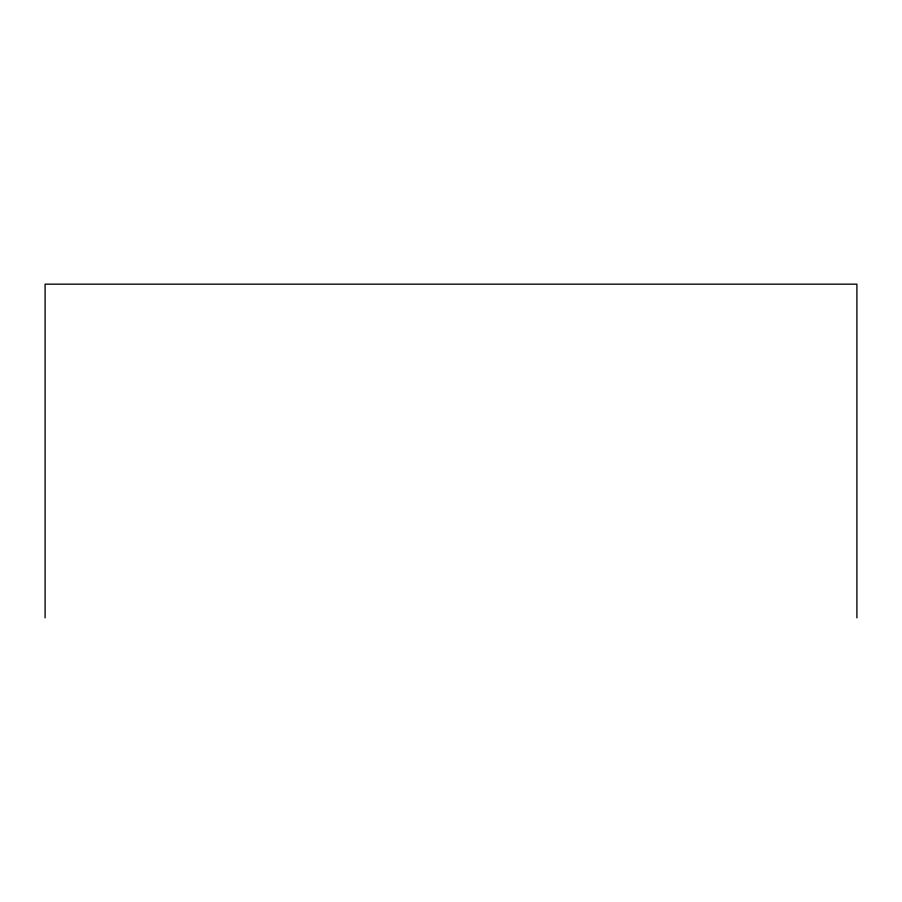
<?xml version="1.0" encoding="UTF-8"?>
<svg xmlns="http://www.w3.org/2000/svg" width="902" height="902" viewBox="0 0 902 902"><rect width="100%" height="100%" fill="white"/><g stroke="black" fill="none" stroke-linecap="round" stroke-linejoin="round"><path stroke-width="1.35" d="M856.9 617.836L856.9 284.164L45.1 284.164L45.1 617.836"/></g></svg>
